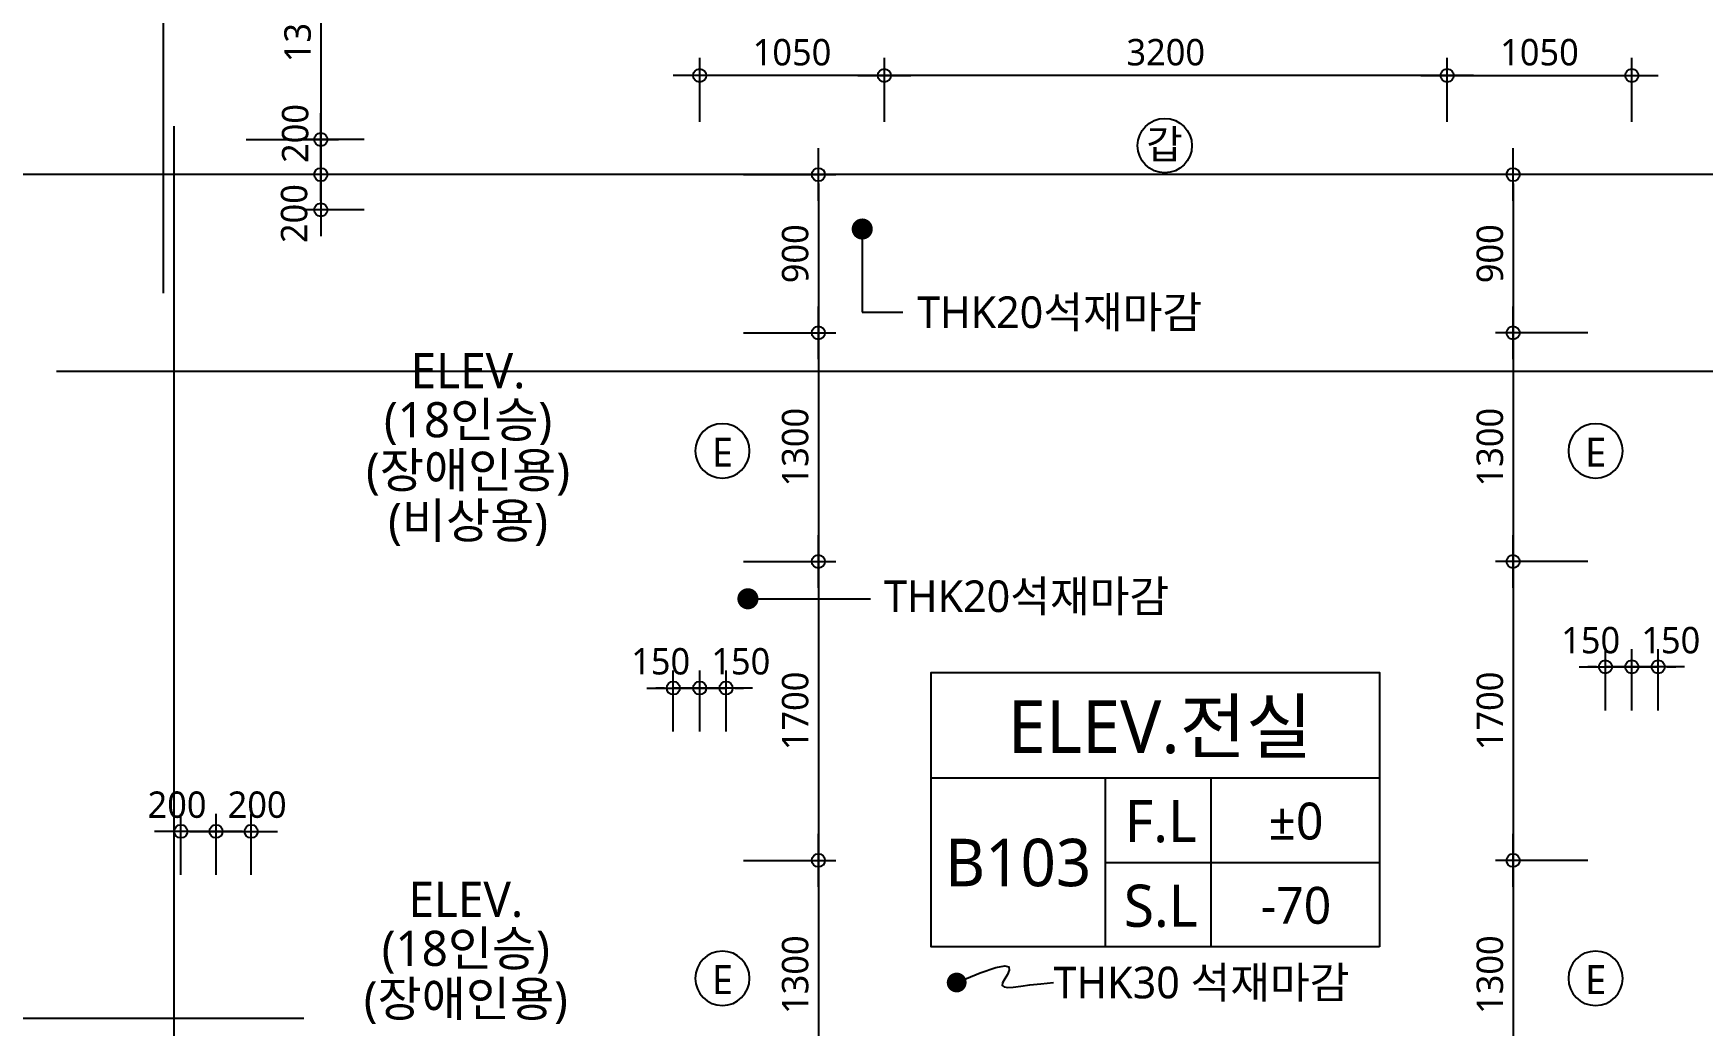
# Model space of a CAD drawing. Header units: millimetres. Extents: x 81033 to 452328, y -17390 to 42241.
# Drawn here: x 148412 to 157903, y 7635 to 13278 of the extents above; entities that cross this region are included whole.
import ezdxf
from ezdxf.enums import TextEntityAlignment as Align

# ---------------------------------------------------------------- set-up
doc = ezdxf.new("R2010")
doc.units = ezdxf.units.MM
doc.header["$LTSCALE"] = 100
doc.header["$MEASUREMENT"] = 0
doc.header["$PDSIZE"] = -10
doc.linetypes.add('CEN', pattern=[62, 60, -1, 0, -1])
doc.layers.get('0').update_dxf_attribs({"linetype": 'CONTINUOUS'})
doc.layers.get('Defpoints').update_dxf_attribs({"color": 171, "linetype": 'CONTINUOUS'})
for name, color, linetype in [('CEN(ST)', 1, 'CEN'), ('INS', 251, 'BATTING'), ('LED', 7, 'CONTINUOUS'), ('NDIM', 7, 'CONTINUOUS'), ('SYM', 7, 'CONTINUOUS'), ('TEXT(MIN)', 7, 'CONTINUOUS'), ('TEXT(NOTE小)', 1, 'CONTINUOUS'), ('TEXT(노트)', 7, 'CONTINUOUS'), ('TEXT(실명)', 3, 'CONTINUOUS'), ('TEXT-기입', 6, 'CONTINUOUS'), ('TITLE', 7, 'CONTINUOUS')]:
    doc.layers.add(name, color=color, linetype=linetype)
doc.styles.add('CGS', font='cgse', dxfattribs={"bigfont": 'cgs'})
doc.styles.add('나눔바른고딕', font='NanumBarunGothic.ttf')
doc.linetypes.add('BATTING', pattern='A,0.0001,-0.1,[134,ltypeshp.shx,S=0.1,R=0,X=-0.1,Y=0],-0.2,[134,ltypeshp.shx,S=0.1,R=180,X=0.1,Y=0],-0.1', length=0.4001)
doc.dimstyles.new('NDIM 1200', dxfattribs={"dimscale": 75, "dimtxt": 3, "dimasz": 1, "dimexe": 2, "dimexo": 2, "dimgap": 1, "dimtad": 1, "dimdec": 0, "dimdsep": 46, "dimtxsty": 'CGS', "dimblk": 'DOT0', "dimcen": 1, "dimdle": 8, "dimclrd": 256, "dimclre": 256, "dimclrt": 256, "dimadec": 0, "dimazin": 0, "dimtfac": 1, "dimtdec": 0, "dimtix": 1, "dimtmove": 2, "dimatfit": 3, "dimldrblk": 'DOT0', "dimfxl": 1, "dimtolj": 1, "dimtzin": 0, "dimlwd": -1, "dimlwe": -1, "dimarcsym": 0})

# ---------------------------------------------------------------- blocks, each defined once
blk = doc.blocks.new('갑종방화문표기')
at = {"layer": 'TEXT(NOTE小)'}
blk.add_circle((0, 0), 150, dxfattribs=at)
at = {"layer": 'TEXT(NOTE小)', "style": '나눔바른고딕'}
blk.add_text('갑', height=160.1, dxfattribs=at).set_placement((-1.8, 7), align=Align.MIDDLE_CENTER)
blk = doc.blocks.new('DOT0')
blk.add_line((-3, 0), (3, 0))
at = {"color": 6}
blk.add_circle((0, 0), 0.75, dxfattribs=at)
blk = doc.blocks.new('*D358')
at = {"layer": 'Defpoints', "color": 0, "ltscale": 0.4, "transparency": 16777216}
for p in [(150045.6, 12674.8), (150392.9, 12674.8), (150392.9, 12474.8)]:
    blk.add_point(p, dxfattribs=at)
at = {"layer": 'NDIM', "ltscale": 0.4, "transparency": 16777216}
for p, q in [((150292.9, 12674.8), (149945.6, 12674.8)), ((150045.6, 12524.8), (150045.6, 12624.8)), ((150292.9, 12474.8), (149945.6, 12474.8))]:
    blk.add_line(p, q, dxfattribs=at)
at = {"layer": 'NDIM', "ltscale": 0.4, "transparency": 16777216, "xscale": 50, "yscale": 50, "zscale": 50}
for p, rotation in [((150045.6, 12674.8), 90), ((150045.6, 12474.8), 270)]:
    blk.add_blockref('DOT0', p, dxfattribs=dict(at, rotation=rotation))
at = {"layer": 'NDIM', "ltscale": 0.4, "transparency": 16777216, "insert": (149900.7, 12708.6), "char_height": 150, "attachment_point": 5, "rotation": 90, "style": '나눔바른고딕'}
blk.add_mtext('\\A1;200', dxfattribs=at)
blk = doc.blocks.new('*D359')
at = {"layer": 'Defpoints', "color": 0, "ltscale": 0.4, "transparency": 16777216}
for p in [(150392.9, 12474.8), (150045.6, 12274.8), (150392.9, 12274.8)]:
    blk.add_point(p, dxfattribs=at)
at = {"layer": 'NDIM', "ltscale": 0.4, "transparency": 16777216}
for p, q in [((150292.9, 12474.8), (149945.6, 12474.8)), ((150045.6, 12424.8), (150045.6, 12324.8)), ((150292.9, 12274.8), (149945.6, 12274.8))]:
    blk.add_line(p, q, dxfattribs=at)
at = {"layer": 'NDIM', "ltscale": 0.4, "transparency": 16777216, "xscale": 50, "yscale": 50, "zscale": 50}
for p, rotation in [((150045.6, 12474.8), 90), ((150045.6, 12274.8), 270)]:
    blk.add_blockref('DOT0', p, dxfattribs=dict(at, rotation=rotation))
at = {"layer": 'NDIM', "ltscale": 0.4, "transparency": 16777216, "insert": (149894.7, 12253.1), "char_height": 150, "attachment_point": 5, "rotation": 90, "style": '나눔바른고딕'}
blk.add_mtext('\\A1;200', dxfattribs=at)
blk = doc.blocks.new('*D360')
at = {"layer": 'Defpoints', "color": 0, "ltscale": 0.4, "transparency": 16777216}
for p in [(149650, 8739.7), (149450, 8392.4), (149650, 8392.4)]:
    blk.add_point(p, dxfattribs=at)
at = {"layer": 'NDIM', "ltscale": 0.4, "transparency": 16777216}
for p, q in [((149450, 8492.4), (149450, 8839.7)), ((149650, 8492.4), (149650, 8839.7)), ((149500, 8739.7), (149600, 8739.7))]:
    blk.add_line(p, q, dxfattribs=at)
at = {"layer": 'NDIM', "ltscale": 0.4, "transparency": 16777216, "xscale": 50, "yscale": 50, "zscale": 50, "rotation": 180}
blk.add_blockref('DOT0', (149450, 8739.7), dxfattribs=at)
at = {"layer": 'NDIM', "ltscale": 0.4, "transparency": 16777216, "xscale": 50, "yscale": 50, "zscale": 50}
blk.add_blockref('DOT0', (149650, 8739.7), dxfattribs=at)
at = {"layer": 'NDIM', "ltscale": 0.4, "transparency": 16777216, "insert": (149683.8, 8890.6), "char_height": 150, "attachment_point": 5, "style": '나눔바른고딕'}
blk.add_mtext('\\A1;200', dxfattribs=at)
blk = doc.blocks.new('*D361')
at = {"layer": 'Defpoints', "color": 0, "ltscale": 0.4, "transparency": 16777216}
for p in [(149250, 8739.7), (149250, 8392.4), (149450, 8392.4)]:
    blk.add_point(p, dxfattribs=at)
at = {"layer": 'NDIM', "ltscale": 0.4, "transparency": 16777216}
for p, q in [((149250, 8492.4), (149250, 8839.7)), ((149450, 8492.4), (149450, 8839.7)), ((149400, 8739.7), (149300, 8739.7))]:
    blk.add_line(p, q, dxfattribs=at)
at = {"layer": 'NDIM', "ltscale": 0.4, "transparency": 16777216, "xscale": 50, "yscale": 50, "zscale": 50, "rotation": 180}
blk.add_blockref('DOT0', (149250, 8739.7), dxfattribs=at)
at = {"layer": 'NDIM', "ltscale": 0.4, "transparency": 16777216, "xscale": 50, "yscale": 50, "zscale": 50}
blk.add_blockref('DOT0', (149450, 8739.7), dxfattribs=at)
at = {"layer": 'NDIM', "ltscale": 0.4, "transparency": 16777216, "insert": (149228.3, 8890.6), "char_height": 150, "attachment_point": 5, "style": '나눔바른고딕'}
blk.add_mtext('\\A1;200', dxfattribs=at)
blk = doc.blocks.new('*D362')
at = {"layer": 'Defpoints', "color": 0, "ltscale": 0.4, "transparency": 16777216}
for p in [(152350, 9554.9), (152200, 9207.6), (152350, 9207.6)]:
    blk.add_point(p, dxfattribs=at)
at = {"layer": 'NDIM', "ltscale": 0.4, "transparency": 16777216}
for p, q in [((152200, 9307.6), (152200, 9654.9)), ((152350, 9307.6), (152350, 9654.9)), ((152150, 9554.9), (152100, 9554.9)), ((152200, 9554.9), (152350, 9554.9)), ((152400, 9554.9), (152450, 9554.9))]:
    blk.add_line(p, q, dxfattribs=at)
at = {"layer": 'NDIM', "ltscale": 0.4, "transparency": 16777216, "xscale": 50, "yscale": 50, "zscale": 50}
blk.add_blockref('DOT0', (152200, 9554.9), dxfattribs=at)
at = {"layer": 'NDIM', "ltscale": 0.4, "transparency": 16777216, "xscale": 50, "yscale": 50, "zscale": 50, "rotation": 180}
blk.add_blockref('DOT0', (152350, 9554.9), dxfattribs=at)
at = {"layer": 'NDIM', "ltscale": 0.4, "transparency": 16777216, "insert": (152433.8, 9705.9), "char_height": 150, "attachment_point": 5, "style": '나눔바른고딕'}
blk.add_mtext('\\A1;150', dxfattribs=at)
blk = doc.blocks.new('*D363')
at = {"layer": 'Defpoints', "color": 0, "ltscale": 0.4, "transparency": 16777216}
for p in [(152050, 9554.9), (152050, 9207.6), (152200, 9207.6)]:
    blk.add_point(p, dxfattribs=at)
at = {"layer": 'NDIM', "ltscale": 0.4, "transparency": 16777216}
for p, q in [((152050, 9307.6), (152050, 9654.9)), ((152200, 9307.6), (152200, 9654.9)), ((152000, 9554.9), (151950, 9554.9)), ((152200, 9554.9), (152050, 9554.9)), ((152250, 9554.9), (152300, 9554.9))]:
    blk.add_line(p, q, dxfattribs=at)
at = {"layer": 'NDIM', "ltscale": 0.4, "transparency": 16777216, "xscale": 50, "yscale": 50, "zscale": 50}
blk.add_blockref('DOT0', (152050, 9554.9), dxfattribs=at)
at = {"layer": 'NDIM', "ltscale": 0.4, "transparency": 16777216, "xscale": 50, "yscale": 50, "zscale": 50, "rotation": 180}
blk.add_blockref('DOT0', (152200, 9554.9), dxfattribs=at)
at = {"layer": 'NDIM', "ltscale": 0.4, "transparency": 16777216, "insert": (151978.3, 9705.9), "char_height": 150, "attachment_point": 5, "style": '나눔바른고딕'}
blk.add_mtext('\\A1;150', dxfattribs=at)
blk = doc.blocks.new('*D364')
at = {"layer": 'Defpoints', "color": 0, "ltscale": 0.4, "transparency": 16777216}
for p in [(152350, 11574.8), (152350, 10274.8), (152875, 10274.8)]:
    blk.add_point(p, dxfattribs=at)
at = {"layer": 'NDIM', "ltscale": 0.4, "transparency": 16777216}
for p, q in [((152450, 11574.8), (152975, 11574.8)), ((152875, 11524.8), (152875, 10324.8)), ((152450, 10274.8), (152975, 10274.8))]:
    blk.add_line(p, q, dxfattribs=at)
at = {"layer": 'NDIM', "ltscale": 0.4, "transparency": 16777216, "xscale": 50, "yscale": 50, "zscale": 50}
for p, rotation in [((152875, 11574.8), 90), ((152875, 10274.8), 270)]:
    blk.add_blockref('DOT0', p, dxfattribs=dict(at, rotation=rotation))
at = {"layer": 'NDIM', "ltscale": 0.4, "transparency": 16777216, "insert": (152743.5, 10924.8), "char_height": 150, "attachment_point": 5, "rotation": 90, "style": '나눔바른고딕'}
blk.add_mtext('\\A1;1300', dxfattribs=at)
blk = doc.blocks.new('*D365')
at = {"layer": 'Defpoints', "color": 0, "ltscale": 0.4, "transparency": 16777216}
for p in [(152350, 10274.8), (152350, 8574.8), (152875, 8574.8)]:
    blk.add_point(p, dxfattribs=at)
at = {"layer": 'NDIM', "ltscale": 0.4, "transparency": 16777216}
for p, q in [((152450, 10274.8), (152975, 10274.8)), ((152875, 10224.8), (152875, 8624.8)), ((152450, 8574.8), (152975, 8574.8))]:
    blk.add_line(p, q, dxfattribs=at)
at = {"layer": 'NDIM', "ltscale": 0.4, "transparency": 16777216, "xscale": 50, "yscale": 50, "zscale": 50}
for p, rotation in [((152875, 10274.8), 90), ((152875, 8574.8), 270)]:
    blk.add_blockref('DOT0', p, dxfattribs=dict(at, rotation=rotation))
at = {"layer": 'NDIM', "ltscale": 0.4, "transparency": 16777216, "insert": (152743.6, 9424.8), "char_height": 150, "attachment_point": 5, "rotation": 90, "style": '나눔바른고딕'}
blk.add_mtext('\\A1;1700', dxfattribs=at)
blk = doc.blocks.new('*D366')
at = {"layer": 'Defpoints', "color": 0, "ltscale": 0.4, "transparency": 16777216}
for p in [(152350, 8574.8), (152350, 7274.8), (152875, 7274.8)]:
    blk.add_point(p, dxfattribs=at)
at = {"layer": 'NDIM', "ltscale": 0.4, "transparency": 16777216}
for p, q in [((152450, 8574.8), (152975, 8574.8)), ((152875, 8524.8), (152875, 7324.8)), ((152450, 7274.8), (152975, 7274.8))]:
    blk.add_line(p, q, dxfattribs=at)
at = {"layer": 'NDIM', "ltscale": 0.4, "transparency": 16777216, "xscale": 50, "yscale": 50, "zscale": 50}
for p, rotation in [((152875, 8574.8), 90), ((152875, 7274.8), 270)]:
    blk.add_blockref('DOT0', p, dxfattribs=dict(at, rotation=rotation))
at = {"layer": 'NDIM', "ltscale": 0.4, "transparency": 16777216, "insert": (152743.5, 7924.8), "char_height": 150, "attachment_point": 5, "rotation": 90, "style": '나눔바른고딕'}
blk.add_mtext('\\A1;1300', dxfattribs=at)
blk = doc.blocks.new('*D368')
at = {"layer": 'Defpoints', "color": 0, "ltscale": 0.4, "transparency": 16777216}
for p in [(152350, 12474.8), (152350, 11574.8), (152875, 11574.8)]:
    blk.add_point(p, dxfattribs=at)
at = {"layer": 'NDIM', "ltscale": 0.4, "transparency": 16777216}
for p, q in [((152450, 12474.8), (152975, 12474.8)), ((152875, 12424.8), (152875, 11624.8)), ((152450, 11574.8), (152975, 11574.8))]:
    blk.add_line(p, q, dxfattribs=at)
at = {"layer": 'NDIM', "ltscale": 0.4, "transparency": 16777216, "xscale": 50, "yscale": 50, "zscale": 50}
for p, rotation in [((152875, 12474.8), 90), ((152875, 11574.8), 270)]:
    blk.add_blockref('DOT0', p, dxfattribs=dict(at, rotation=rotation))
at = {"layer": 'NDIM', "ltscale": 0.4, "transparency": 16777216, "insert": (152743.5, 12024.8), "char_height": 150, "attachment_point": 5, "rotation": 90, "style": '나눔바른고딕'}
blk.add_mtext('\\A1;900', dxfattribs=at)
blk = doc.blocks.new('*D332')
at = {"layer": 'Defpoints', "color": 0, "ltscale": 0.4, "transparency": 16777216}
for p in [(157350, 9675.2), (157350, 9327.9), (157500, 9327.9)]:
    blk.add_point(p, dxfattribs=at)
at = {"layer": 'NDIM', "ltscale": 0.4, "transparency": 16777216}
for p, q in [((157350, 9427.9), (157350, 9775.2)), ((157500, 9427.9), (157500, 9775.2)), ((157300, 9675.2), (157250, 9675.2)), ((157500, 9675.2), (157350, 9675.2)), ((157550, 9675.2), (157600, 9675.2))]:
    blk.add_line(p, q, dxfattribs=at)
at = {"layer": 'NDIM', "ltscale": 0.4, "transparency": 16777216, "xscale": 50, "yscale": 50, "zscale": 50}
blk.add_blockref('DOT0', (157350, 9675.2), dxfattribs=at)
at = {"layer": 'NDIM', "ltscale": 0.4, "transparency": 16777216, "xscale": 50, "yscale": 50, "zscale": 50, "rotation": 180}
blk.add_blockref('DOT0', (157500, 9675.2), dxfattribs=at)
at = {"layer": 'NDIM', "ltscale": 0.4, "transparency": 16777216, "insert": (157266.2, 9826.2), "char_height": 150, "attachment_point": 5, "style": '나눔바른고딕'}
blk.add_mtext('\\A1;150', dxfattribs=at)
blk = doc.blocks.new('*D333')
at = {"layer": 'Defpoints', "color": 0, "ltscale": 0.4, "transparency": 16777216}
for p in [(157650, 9675.2), (157500, 9327.9), (157650, 9327.9)]:
    blk.add_point(p, dxfattribs=at)
at = {"layer": 'NDIM', "ltscale": 0.4, "transparency": 16777216}
for p, q in [((157500, 9427.9), (157500, 9775.2)), ((157650, 9427.9), (157650, 9775.2)), ((157450, 9675.2), (157400, 9675.2)), ((157500, 9675.2), (157650, 9675.2)), ((157700, 9675.2), (157750, 9675.2))]:
    blk.add_line(p, q, dxfattribs=at)
at = {"layer": 'NDIM', "ltscale": 0.4, "transparency": 16777216, "xscale": 50, "yscale": 50, "zscale": 50}
blk.add_blockref('DOT0', (157500, 9675.2), dxfattribs=at)
at = {"layer": 'NDIM', "ltscale": 0.4, "transparency": 16777216, "xscale": 50, "yscale": 50, "zscale": 50, "rotation": 180}
blk.add_blockref('DOT0', (157650, 9675.2), dxfattribs=at)
at = {"layer": 'NDIM', "ltscale": 0.4, "transparency": 16777216, "insert": (157721.7, 9826.2), "char_height": 150, "attachment_point": 5, "style": '나눔바른고딕'}
blk.add_mtext('\\A1;150', dxfattribs=at)
blk = doc.blocks.new('*D334')
at = {"layer": 'Defpoints', "color": 0, "ltscale": 0.4, "transparency": 16777216}
for p in [(157350, 11574.8), (156825, 10274.8), (157350, 10274.8)]:
    blk.add_point(p, dxfattribs=at)
at = {"layer": 'NDIM', "ltscale": 0.4, "transparency": 16777216}
for p, q in [((157250, 11574.8), (156725, 11574.8)), ((156825, 11524.8), (156825, 10324.8)), ((157250, 10274.8), (156725, 10274.8))]:
    blk.add_line(p, q, dxfattribs=at)
at = {"layer": 'NDIM', "ltscale": 0.4, "transparency": 16777216, "xscale": 50, "yscale": 50, "zscale": 50}
for p, rotation in [((156825, 11574.8), 90), ((156825, 10274.8), 270)]:
    blk.add_blockref('DOT0', p, dxfattribs=dict(at, rotation=rotation))
at = {"layer": 'NDIM', "ltscale": 0.4, "transparency": 16777216, "insert": (156693.5, 10924.8), "char_height": 150, "attachment_point": 5, "rotation": 90, "style": '나눔바른고딕'}
blk.add_mtext('\\A1;1300', dxfattribs=at)
blk = doc.blocks.new('*D335')
at = {"layer": 'Defpoints', "color": 0, "ltscale": 0.4, "transparency": 16777216}
for p in [(157350, 10274.8), (156825, 8574.8), (157350, 8574.8)]:
    blk.add_point(p, dxfattribs=at)
at = {"layer": 'NDIM', "ltscale": 0.4, "transparency": 16777216}
for p, q in [((157250, 10274.8), (156725, 10274.8)), ((156825, 10224.8), (156825, 8624.8)), ((157250, 8574.8), (156725, 8574.8))]:
    blk.add_line(p, q, dxfattribs=at)
at = {"layer": 'NDIM', "ltscale": 0.4, "transparency": 16777216, "xscale": 50, "yscale": 50, "zscale": 50}
for p, rotation in [((156825, 10274.8), 90), ((156825, 8574.8), 270)]:
    blk.add_blockref('DOT0', p, dxfattribs=dict(at, rotation=rotation))
at = {"layer": 'NDIM', "ltscale": 0.4, "transparency": 16777216, "insert": (156693.6, 9424.8), "char_height": 150, "attachment_point": 5, "rotation": 90, "style": '나눔바른고딕'}
blk.add_mtext('\\A1;1700', dxfattribs=at)
blk = doc.blocks.new('*D336')
at = {"layer": 'Defpoints', "color": 0, "ltscale": 0.4, "transparency": 16777216}
for p in [(157350, 8574.8), (156825, 7274.8), (157350, 7274.8)]:
    blk.add_point(p, dxfattribs=at)
at = {"layer": 'NDIM', "ltscale": 0.4, "transparency": 16777216}
for p, q in [((157250, 8574.8), (156725, 8574.8)), ((156825, 8524.8), (156825, 7324.8)), ((157250, 7274.8), (156725, 7274.8))]:
    blk.add_line(p, q, dxfattribs=at)
at = {"layer": 'NDIM', "ltscale": 0.4, "transparency": 16777216, "xscale": 50, "yscale": 50, "zscale": 50}
for p, rotation in [((156825, 8574.8), 90), ((156825, 7274.8), 270)]:
    blk.add_blockref('DOT0', p, dxfattribs=dict(at, rotation=rotation))
at = {"layer": 'NDIM', "ltscale": 0.4, "transparency": 16777216, "insert": (156693.5, 7924.8), "char_height": 150, "attachment_point": 5, "rotation": 90, "style": '나눔바른고딕'}
blk.add_mtext('\\A1;1300', dxfattribs=at)
blk = doc.blocks.new('*D338')
at = {"layer": 'Defpoints', "color": 0, "ltscale": 0.4, "transparency": 16777216}
for p in [(157350, 12474.8), (156825, 11574.8), (157350, 11574.8)]:
    blk.add_point(p, dxfattribs=at)
at = {"layer": 'NDIM', "ltscale": 0.4, "transparency": 16777216}
for p, q in [((157250, 12474.8), (156725, 12474.8)), ((156825, 12424.8), (156825, 11624.8)), ((157250, 11574.8), (156725, 11574.8))]:
    blk.add_line(p, q, dxfattribs=at)
at = {"layer": 'NDIM', "ltscale": 0.4, "transparency": 16777216, "xscale": 50, "yscale": 50, "zscale": 50}
for p, rotation in [((156825, 12474.8), 90), ((156825, 11574.8), 270)]:
    blk.add_blockref('DOT0', p, dxfattribs=dict(at, rotation=rotation))
at = {"layer": 'NDIM', "ltscale": 0.4, "transparency": 16777216, "insert": (156693.5, 12024.8), "char_height": 150, "attachment_point": 5, "rotation": 90, "style": '나눔바른고딕'}
blk.add_mtext('\\A1;900', dxfattribs=at)
blk = doc.blocks.new('*D339')
at = {"layer": 'Defpoints', "color": 0, "ltscale": 0.4, "transparency": 16777216}
for p in [(152200, 13038.6), (152200, 12674.8), (153250, 12674.8)]:
    blk.add_point(p, dxfattribs=at)
at = {"layer": 'NDIM', "ltscale": 0.4, "transparency": 16777216}
for p, q in [((152200, 12774.8), (152200, 13138.6)), ((153250, 12774.8), (153250, 13138.6)), ((153200, 13038.6), (152250, 13038.6))]:
    blk.add_line(p, q, dxfattribs=at)
at = {"layer": 'NDIM', "ltscale": 0.4, "transparency": 16777216, "xscale": 50, "yscale": 50, "zscale": 50, "rotation": 180}
blk.add_blockref('DOT0', (152200, 13038.6), dxfattribs=at)
at = {"layer": 'NDIM', "ltscale": 0.4, "transparency": 16777216, "xscale": 50, "yscale": 50, "zscale": 50}
blk.add_blockref('DOT0', (153250, 13038.6), dxfattribs=at)
at = {"layer": 'NDIM', "ltscale": 0.4, "transparency": 16777216, "insert": (152725, 13170), "char_height": 150, "attachment_point": 5, "style": '나눔바른고딕'}
blk.add_mtext('\\A1;1050', dxfattribs=at)
blk = doc.blocks.new('*D340')
at = {"layer": 'Defpoints', "color": 0, "ltscale": 0.4, "transparency": 16777216}
for p in [(153250, 13038.6), (153250, 12674.8), (156450, 12674.8)]:
    blk.add_point(p, dxfattribs=at)
at = {"layer": 'NDIM', "ltscale": 0.4, "transparency": 16777216}
for p, q in [((153250, 12774.8), (153250, 13138.6)), ((156450, 12774.8), (156450, 13138.6)), ((156400, 13038.6), (153300, 13038.6))]:
    blk.add_line(p, q, dxfattribs=at)
at = {"layer": 'NDIM', "ltscale": 0.4, "transparency": 16777216, "xscale": 50, "yscale": 50, "zscale": 50, "rotation": 180}
blk.add_blockref('DOT0', (153250, 13038.6), dxfattribs=at)
at = {"layer": 'NDIM', "ltscale": 0.4, "transparency": 16777216, "xscale": 50, "yscale": 50, "zscale": 50}
blk.add_blockref('DOT0', (156450, 13038.6), dxfattribs=at)
at = {"layer": 'NDIM', "ltscale": 0.4, "transparency": 16777216, "insert": (154850, 13170.1), "char_height": 150, "attachment_point": 5, "style": '나눔바른고딕'}
blk.add_mtext('\\A1;3200', dxfattribs=at)
blk = doc.blocks.new('*D341')
at = {"layer": 'Defpoints', "color": 0, "ltscale": 0.4, "transparency": 16777216}
for p in [(157500, 13038.6), (156450, 12674.8), (157500, 12674.8)]:
    blk.add_point(p, dxfattribs=at)
at = {"layer": 'NDIM', "ltscale": 0.4, "transparency": 16777216}
for p, q in [((156450, 12774.8), (156450, 13138.6)), ((157500, 12774.8), (157500, 13138.6)), ((156500, 13038.6), (157450, 13038.6))]:
    blk.add_line(p, q, dxfattribs=at)
at = {"layer": 'NDIM', "ltscale": 0.4, "transparency": 16777216, "xscale": 50, "yscale": 50, "zscale": 50, "rotation": 180}
blk.add_blockref('DOT0', (156450, 13038.6), dxfattribs=at)
at = {"layer": 'NDIM', "ltscale": 0.4, "transparency": 16777216, "xscale": 50, "yscale": 50, "zscale": 50}
blk.add_blockref('DOT0', (157500, 13038.6), dxfattribs=at)
at = {"layer": 'NDIM', "ltscale": 0.4, "transparency": 16777216, "insert": (156975, 13170), "char_height": 150, "attachment_point": 5, "style": '나눔바른고딕'}
blk.add_mtext('\\A1;1050', dxfattribs=at)
blk = doc.blocks.new('A$C51E23882')
at = {"layer": 'TITLE'}
blk.add_lwpolyline([(8500, 0), (0, 0), (0, 5200), (8500, 5200)], close=True, dxfattribs=at)
for points in [[(8500, 3200), (0, 3200)], [(3300, 3200), (3300, 0)], [(5300, 3200), (5300, 0)], [(3300, 1600), (8500, 1600)]]:
    blk.add_lwpolyline(points, dxfattribs=at)
at = {"layer": 'TITLE', "style": '나눔바른고딕'}
for s, p in [('F.L', (4352, 2378)), ('S.L', (4352, 778))]:
    blk.add_text(s, height=800, dxfattribs=at).set_placement(p, align=Align.MIDDLE)
blk = doc.blocks.new('_Dot')
at = {"color": 0, "linetype": 'ByBlock', "lineweight": -2}
blk.add_line((-0.5, 0), (-1, 0), dxfattribs=at)
at = {"color": 0, "linetype": 'ByBlock', "const_width": 0.5}
blk.add_lwpolyline([(-0.25, 0, 1), (0.25, 0, 1)], format="xyb", close=True, dxfattribs=at)
blk = doc.blocks.new('*D384')
at = {"layer": 'Defpoints', "color": 0, "ltscale": 0.4, "transparency": 16777216}
for p in [(149520.6, 13999.8), (149520.6, 12674.8), (150045.6, 12674.8)]:
    blk.add_point(p, dxfattribs=at)
at = {"layer": 'NDIM', "ltscale": 0.4, "transparency": 16777216}
for p, q in [((149620.6, 13999.8), (150145.6, 13999.8)), ((150045.6, 13949.8), (150045.6, 12724.8)), ((149620.6, 12674.8), (150145.6, 12674.8))]:
    blk.add_line(p, q, dxfattribs=at)
at = {"layer": 'NDIM', "ltscale": 0.4, "transparency": 16777216, "xscale": 50, "yscale": 50, "zscale": 50}
for p, rotation in [((150045.6, 13999.8), 90), ((150045.6, 12674.8), 270)]:
    blk.add_blockref('DOT0', p, dxfattribs=dict(at, rotation=rotation))
at = {"layer": 'NDIM', "ltscale": 0.4, "transparency": 16777216, "insert": (149914.4, 13337.3), "char_height": 150, "attachment_point": 5, "rotation": 90, "style": '나눔바른고딕'}
blk.add_mtext('\\A1;1325', dxfattribs=at)
blk = doc.blocks.new('E')
at = {"layer": 'TEXT(NOTE小)'}
blk.add_circle((286.7, -86.2), 154.6, dxfattribs=at)
at = {"layer": 'TEXT(NOTE小)', "style": '나눔바른고딕'}
blk.add_text('E', height=165, dxfattribs=at).set_placement((287.5, -79), align=Align.MIDDLE_CENTER)
blk = doc.blocks.new('GHYY')
at = {"layer": 'SYM'}
h = blk.add_hatch(color=256, dxfattribs=at)
h.paths.add_polyline_path([(84619.1, 12080.6), (84194.9, 11656.3, -0.414214), (85043.4, 11656.3)])
h.paths.add_polyline_path([(84194.9, 11656.3), (83770.6, 11232), (84019.1, 11232, -0.198912)])
h.paths.add_polyline_path([(85043.4, 11656.3, -0.198912), (85219.1, 11232), (85467.7, 11232)])
for p, q in [((83770.6, 11232), (84619.1, 12080.6)), ((85467.7, 11232), (84619.1, 12080.6)), ((83770.6, 11232), (84019.1, 11232)), ((84019.1, 11232), (85219.1, 11232)), ((85219.1, 11232), (86779, 11232)), ((87079, 11232), (87379, 11232))]:
    blk.add_line(p, q, dxfattribs=at)
blk.add_arc((84619.1, 11232), 600, 0, 359.56429, dxfattribs=at)

msp = doc.modelspace()

# ---------------------------------------------------------------- linework, layer by layer
at = {"layer": 'CEN(ST)', "ltscale": 10000}
for p, q in [((149150, 18703.2), (149150, 11800.2)), ((161450, 12474.8), (146350, 12474.8)), ((149950, 7674.6), (146350, 7674.6))]:
    msp.add_line(p, q, dxfattribs=at)
at = {"layer": 'Defpoints'}
msp.add_line((148843.6, 11357.7), (163912.4, 11357.7), dxfattribs=at)
at = {"layer": 'INS', "ltscale": 0.9}
msp.add_lwpolyline([(148562.5, 5374.8), (148562.5, 6262.3), (149212.5, 6262.3), (149212.5, 12749.8)], dxfattribs=at)
at = {"layer": 'LED'}
msp.add_lwpolyline([(153661.3, 7880), (153795.2, 7935.9), (153884, 7966), (153935.7, 7975.2), (153958.4, 7968.5), (153960.4, 7950.5), (153949.6, 7926.3), (153934.2, 7900.5), (153922.4, 7878.2), (153920.7, 7863), (153930.5, 7854.8), (153951.3, 7852.3), (153982.9, 7854.2), (154025.1, 7859.2), (154077.6, 7866), (154140.2, 7873.4), (154212.6, 7880)], dxfattribs=at)
at = {"layer": 'LED', "const_width": 56.2}
msp.add_lwpolyline([(153661.3, 7908.2, -1), (153661.3, 7851.9, -1)], format="xyb", close=True, dxfattribs=at)
at = {"layer": 'NDIM', "ltscale": 10000}
msp.add_lwpolyline([(152594.3, 10062.5), (153171.2, 10062.5)], dxfattribs=at)

# ---------------------------------------------------------------- block references
for name, p, xscale, yscale, zscale in [('갑종방화문표기', (154844.5, 12639.7), 1.030731055544951, 1.030731055544951, 1.030731055544951), ('A$C51E23882', (153515.7, 8082.8), 0.3, 0.3, 0.3)]:
    msp.add_blockref(name, p, dxfattribs=dict(xscale=xscale, yscale=yscale, zscale=zscale))
msp.add_blockref('GHYY', (61464.6, 125.6))
at = {"layer": 'CEN(ST)', "xscale": -1, "rotation": 180}
for p in [(152042.7, 10817.5), (157007, 10817.5), (152042.7, 7817.5), (157007, 7817.5)]:
    msp.add_blockref('E', p, dxfattribs=at)
at = {"layer": 'NDIM', "ltscale": 10000, "xscale": -120, "yscale": 120, "zscale": 120}
msp.add_blockref('_Dot', (152474.3, 10062.5), dxfattribs=at)

# ---------------------------------------------------------------- texts
at = {"layer": 'TEXT(MIN)', "style": '나눔바른고딕'}
for p in [(155057.2, 11692.2), (154869.3, 10076.9)]:
    msp.add_text('THK20석재마감', height=180, dxfattribs=at).set_placement(p, align=Align.MIDDLE_RIGHT)
msp.add_text('THK30 석재마감', height=180, dxfattribs=at).set_placement((154212.6, 7880), align=Align.MIDDLE_LEFT)
at = {"layer": 'TEXT(노트)', "style": '나눔바른고딕'}
for s, p in [('ELEV.', (150883, 11358.1)), ('(18인승)', (150883, 11071.4)), ('(장애인용)', (150883, 10784.7)), ('(비상용)', (150883, 10498.1)), ('ELEV.', (150870.3, 8351.6)), ('(18인승)', (150870.3, 8064.9)), ('(장애인용)', (150870.3, 7778.3))]:
    msp.add_text(s, height=200, dxfattribs=at).set_placement(p, align=Align.MIDDLE)
at = {"layer": 'TEXT(실명)', "style": '나눔바른고딕'}
msp.add_text('ELEV.전실', height=300, dxfattribs=at).set_placement((154817, 9341.1), align=Align.MIDDLE)
at = {"layer": 'TEXT-기입', "style": '나눔바른고딕'}
for s, height, p in [('±0', 210, (155590.3, 8798.3)), ('B103', 270, (154010.7, 8562.8)), ('-70', 210, (155590.5, 8319.2))]:
    msp.add_text(s, height=height, dxfattribs=at).set_placement(p, align=Align.MIDDLE)

# ---------------------------------------------------------------- dimensions: what is measured, and where the dimension line sits
at = {"layer": 'NDIM', "ltscale": 0.4}
for base, p1, p2, angle, picture, middle in [((150045.6, 12674.8), (149520.6, 13999.8), (149520.6, 12674.8), 270, '*D384', (149914.4, 13337.3)), ((152200, 13038.6), (153250, 12674.8), (152200, 12674.8), 180, '*D339', (152725, 13170)), ((153250, 13038.6), (156450, 12674.8), (153250, 12674.8), 180, '*D340', (154850, 13170.1)), ((152875, 11574.8), (152350, 12474.8), (152350, 11574.8), 270, '*D368', (152743.5, 12024.8)), ((156825, 11574.8), (157350, 12474.8), (157350, 11574.8), 270, '*D338', (156693.5, 12024.8)), ((152875, 10274.8), (152350, 11574.8), (152350, 10274.8), 270, '*D364', (152743.5, 10924.8)), ((156825, 10274.8), (157350, 11574.8), (157350, 10274.8), 270, '*D334', (156693.5, 10924.8)), ((152875, 8574.8), (152350, 10274.8), (152350, 8574.8), 270, '*D365', (152743.6, 9424.8)), ((156825, 8574.8), (157350, 10274.8), (157350, 8574.8), 270, '*D335', (156693.6, 9424.8)), ((152875, 7274.8), (152350, 8574.8), (152350, 7274.8), 270, '*D366', (152743.5, 7924.8)), ((156825, 7274.8), (157350, 8574.8), (157350, 7274.8), 270, '*D336', (156693.5, 7924.8))]:
    dim = msp.add_linear_dim(base=base, p1=p1, p2=p2, angle=angle, dimstyle='NDIM 1200', override={"dimscale": 50, "dimtxsty": '나눔바른고딕'}, dxfattribs=at)
    dim.commit()
    dim.dimension.update_dxf_attribs({"geometry": picture, "text_midpoint": middle})
dim = msp.add_linear_dim(base=(157500, 13038.6), p1=(156450, 12674.8), p2=(157500, 12674.8), dimstyle='NDIM 1200', override={"dimscale": 50, "dimtxsty": '나눔바른고딕'}, dxfattribs=at)
dim.commit()
dim.dimension.update_dxf_attribs({"geometry": '*D341', "text_midpoint": (156975, 13170)})
for base, p1, p2, angle, picture, middle in [((150045.6, 12674.8), (150392.9, 12474.8), (150392.9, 12674.8), 90, '*D358', (149900.7, 12708.6)), ((150045.6, 12274.8), (150392.9, 12474.8), (150392.9, 12274.8), 270, '*D359', (149894.7, 12253.1)), ((157350, 9675.2), (157500, 9327.9), (157350, 9327.9), 180, '*D332', (157266.2, 9826.2)), ((152050, 9554.9), (152200, 9207.6), (152050, 9207.6), 180, '*D363', (151978.3, 9705.9)), ((149250, 8739.7), (149450, 8392.4), (149250, 8392.4), 180, '*D361', (149228.3, 8890.6))]:
    dim = msp.add_linear_dim(base=base, p1=p1, p2=p2, angle=angle, dimstyle='NDIM 1200', override={"dimscale": 50, "dimtxsty": '나눔바른고딕'}, dxfattribs=at)
    dim.commit()
    dim.dimension.update_dxf_attribs({"geometry": picture, "text_midpoint": middle, "dimtype": 160})
for base, p1, p2, picture, middle in [((157650, 9675.2), (157500, 9327.9), (157650, 9327.9), '*D333', (157721.7, 9826.2)), ((152350, 9554.9), (152200, 9207.6), (152350, 9207.6), '*D362', (152433.8, 9705.9)), ((149650, 8739.7), (149450, 8392.4), (149650, 8392.4), '*D360', (149683.8, 8890.6))]:
    dim = msp.add_linear_dim(base=base, p1=p1, p2=p2, dimstyle='NDIM 1200', override={"dimscale": 50, "dimtxsty": '나눔바른고딕'}, dxfattribs=at)
    dim.commit()
    dim.dimension.update_dxf_attribs({"geometry": picture, "text_midpoint": middle, "dimtype": 160})

# ---------------------------------------------------------------- leaders
at = {"layer": 'NDIM', "ltscale": 10000}
msp.add_leader([(153124.2, 12165.3), (153124.2, 11692.2), (153355.2, 11692.2)], dimstyle='NDIM 1200', override={"dimscale": 120, "dimasz": 1, "dimgap": 1, "dimtad": 0, "dimldrblk": 'Dot'}, dxfattribs=at)

doc.saveas('drawing.dxf')
